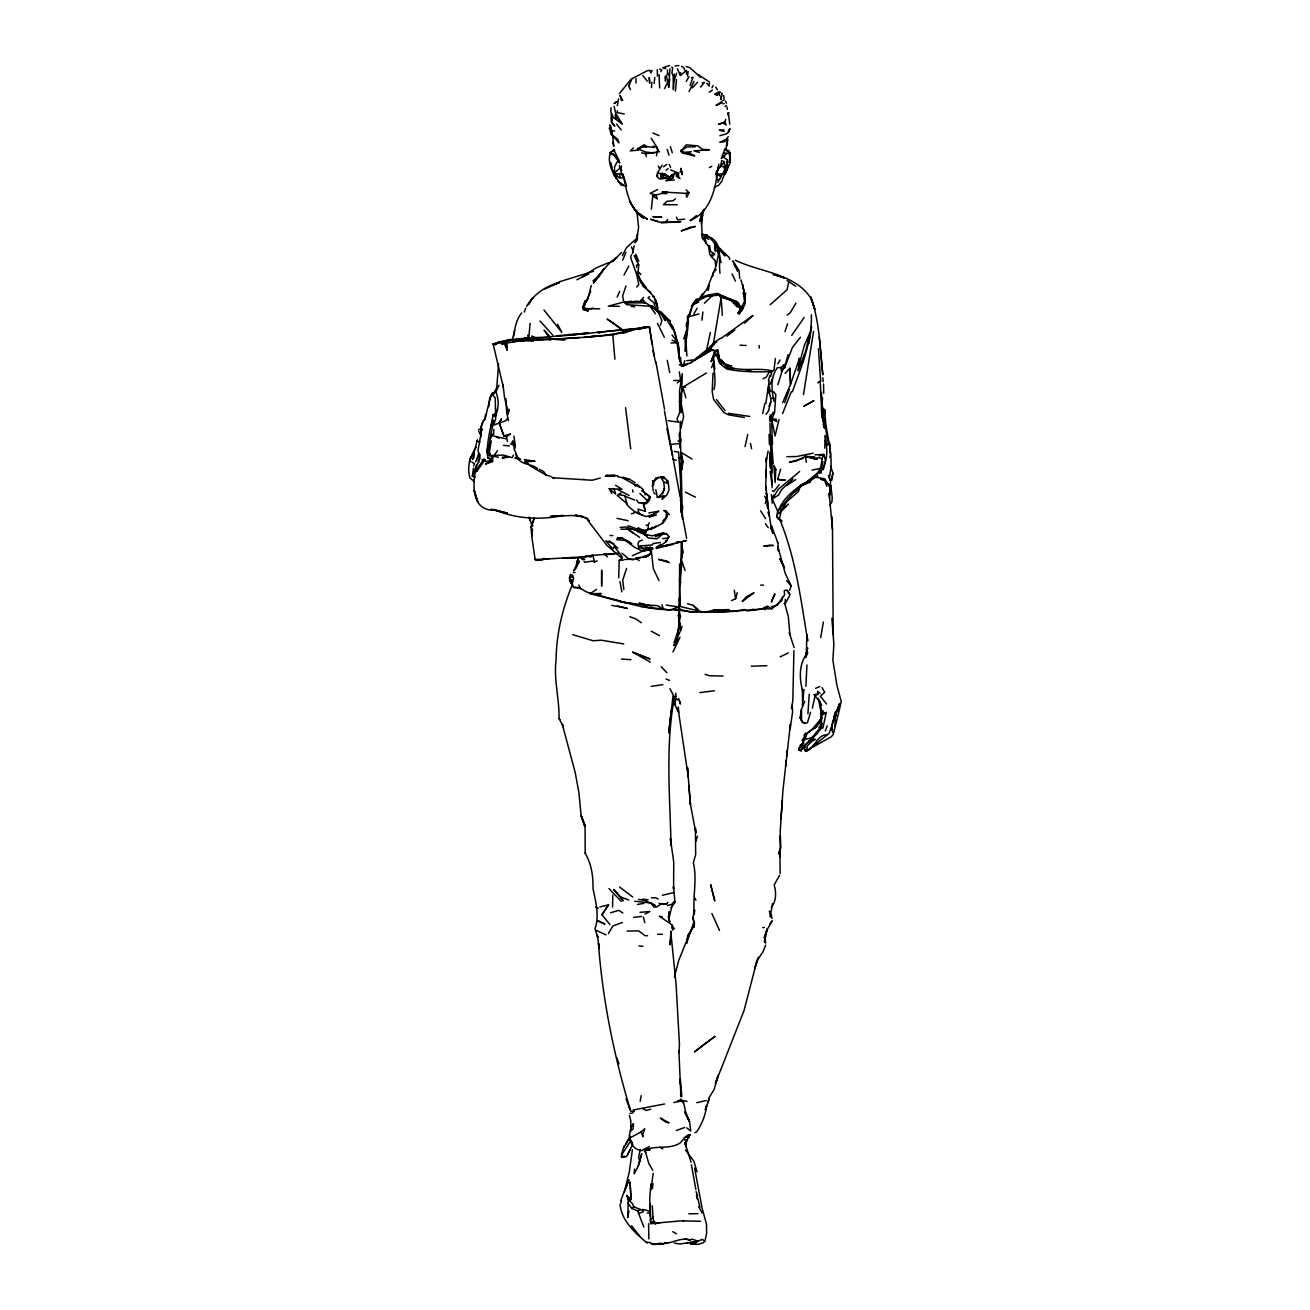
<?xml version="1.0" encoding="UTF-8"?>
<svg xmlns="http://www.w3.org/2000/svg" width="1310" height="1310" viewBox="0 0 1310 1310"><rect width="100%" height="100%" fill="white"/><g stroke="black" fill="none" stroke-linecap="round" stroke-linejoin="round"><path stroke-width="1.5" d="M829.558 497.98L829.148 493.133L832.489 529.502L833.209 634.433M642.146 1150.606C628.865 1149.492 626.589 1132.839 633.418 1123.571L633.205 1128.794L630.7 1131.251L630.831 1120.754L629.389 1115.547M771.885 472.583L771.917 461.398M668.984 911.891L668.968 918.375L671.965 905.947M502.942 384.288L504.514 397.389L508.067 411.831M498.422 457.223L489.269 455.552L490.431 454.439L487.664 453.506C486.681 440.078 491.119 427.682 493.084 414.779L495.426 413.485C499.601 406.984 498.504 398.797 495.95 391.936L498.946 385.189M713.885 389.725C717.553 376.56 710.659 363.541 714.933 350.818L717.945 349.655L719.436 359.972C733.191 375.446 755.1 366.063 772.703 371.041L773.997 369.944L775.405 358.498M765.679 490.055L766.432 457.763L766.055 461.955L768.118 451.066M780.154 873.377L779.908 849.601L778.959 852.581M640.099 502.86L643.963 503.531L646.976 501.877L649.154 497.653M811.349 314.744C812.265 341.582 801.13 366.915 792.403 391.772M650.874 1189.906L653.215 1173.236M669.001 919.669L669.082 912.038M740.608 306.638L740.445 309.488L738.12 313.172L739.184 313.827L742.082 308.57L737.072 301.546L723.267 296.224M773.964 401.253C771.737 389.905 769.887 377.902 777.321 367.75L781.071 367.52L784.248 364.377L777.829 384.78M528.798 337.816L530.124 323.308M620.4 494.279L620.907 493.035L618.091 494.64L624.854 495.655L627.31 505.283L635.154 512.177L638.691 512.554L638.019 509.115L645.355 511.309L643.456 502.532M801.212 709.709L800.148 718.06L802.539 721.99L804.848 723.169L807.418 722.792L810.546 712.329M480.835 437.147L480.983 427.862M572.617 577.464L569.719 576.171L570.292 577.923L569.277 578.136L571.225 581.918L571.258 580.15M657.571 175.589L657.62 172.822L661.992 165.306M682.477 519.35L680.283 431.858M611.279 113.741L611.328 121.994L614.783 126.218L611.639 122.043L612.196 116.557M631.011 1199.207L630.077 1182.226L631.011 1199.207L626.655 1195.473L628.243 1199.698L627.817 1217.596L628.849 1211.013M619.122 177.8L614.456 172.74L614.57 166.91L616.895 162.194L618.713 161.49M780.105 839.694L780.187 835.731L780.072 857.1L779.908 849.601M687.111 1137.358L689.06 1136.949L689.109 1134.673M784.051 603.452L785.165 603.697L785.279 599.243M679.546 581.886L679.628 578.84L680.66 582.688L679.775 579.167M719.37 95.515L719.468 92.273L720.566 92.289M834.994 726.231L835.305 711.903L839.317 710.151L841.216 701.423L836.943 685.425L832.865 660.256L833.88 644.242L831.883 618.287M495.95 391.936L491.725 393.622L495.295 398.191L495.606 419.282L492.625 425.455L487.664 453.506M618.697 577.808L619.204 560.402L622.561 557.978M667.363 69.872L667.674 73.425L666.397 75.931L668.657 87.262L669.95 68.742M692.008 459.04L681.577 452.638L682.887 462.07L681.953 469.782L681.429 463.281L680.627 482.506L680.791 512.341M685.114 336.621L685.441 351.195C687.062 333.706 685.294 313.467 696.773 299.057L692.22 306.589L689.387 316.643L699.016 313.925M585.21 826.25L581.116 815.491L578.889 792.566L575.286 772.966L562.268 724.201L563.398 726.903L559.01 718.42C559.485 698.967 553.622 679.726 556.062 660.125C556.373 633.893 562.514 608.102 572.634 583.982M680.987 477.511L681.429 463.281M680.823 563.971L682.756 552.525L681.478 542.34L680.823 563.971L681.937 561.45L685.081 570.521M770.657 376.494L771.901 371.696C757.262 372.007 741.378 372.155 726.706 368.994L719.763 363.541L714.933 350.818L711.199 350.294L693.76 360.577L710.233 348.722L717.814 351.719L719.321 358.4L725.134 364L731.717 366.145L725.036 365.064L721.908 360.414L719.436 359.972M648.581 1223.769L648.892 1238.949M681.937 561.45L679.759 588.01L680.267 604.958L679.235 606.252L704.583 612.359L733.829 611.361L744.473 609.477L747.044 610.902L763.386 608.872M659.077 74.605L659.618 87.966M641.098 282.878L637.315 271.645M632.714 1144.481L626.573 1156.583L622.823 1157.32L621.546 1156.927L621.677 1153.668L624.051 1146.365M824.743 448.217L825.284 435.444C827.216 447.578 828.575 461.218 820.731 471.649L818.111 471.796C822.811 466.868 820.322 459.81 823.908 454.472L814.918 454.799M739.184 313.827L742.377 309.668L742.508 306.54M679.939 447.873L680.463 421.296L680.643 427.044M686.325 326.714L686.505 323.046M713.017 373.203L712.182 391.461L713.573 399.386L723.939 412.601L728.622 414.861L744.326 417.481M770.558 468.243L770.591 451.623M790.339 724.545L782.872 791.011L780.203 831.67L780.842 847.816L778.582 854.022M649.76 1214.566L650.268 1203.906L650.481 1223.736L659.601 1222.836M790.339 724.217L790.077 729.605L792.599 711.952L792.255 706.205M480.18 454.717L479.001 461.644L476.758 464.853C472.599 481.818 469.635 511.342 495.426 510.261L491.004 509.361L507.461 513.176L493.772 509.508C515.829 518.891 540.129 520.348 563.349 515.452L550.38 516.435L572.011 515.485L582.983 516.566L575.385 515.092L587.895 518.416M785.05 373.383L789.914 368.29L790.519 384.469L782.643 402.661M805.912 686.342L806.944 664.94M685.441 351.195L685.785 344.235M805.159 750.826L806.96 749.697L807.157 745.996L814.018 738.938L808.745 741.247L804.029 746.569L805.159 750.826L806.78 751.285L810.677 747.813M493.903 429.336L493.624 434.232L490.972 434.511L491.758 435.559L505.644 438.735M590.728 291.279L582.77 308.652L588.305 311.06L583.916 309.782L584.211 304.362L587.6 299.924L591.268 285.547M669.918 688.667L674.47 697.133C665.234 745.783 670 796.136 671.031 845.425L670.392 838.384L673.733 862.078L673.602 888.95L673.455 886.755L675.01 902.344L671.113 907.666M621.349 165.944L620.989 171.905L623.085 177.751L620.138 178.16L619.663 174.23L616.699 173.542M651.496 87.721L651.823 82.35M771.312 529.207L771.508 525.916L777.911 542.913L778.435 550.871L777.845 546.696L785.23 573.354L791.224 585.963L789.635 590.204M706.336 373.039L682.805 387.22L681.265 393L681.02 412.535L682.297 373.628L679.53 390.822L679.661 412.765L676.942 419.118L678.613 422.18L668.166 420.723M673.111 75.014L674.388 74.13L673.373 89.604L673.111 75.014L671.915 73.294L672.701 67.596L671.621 67.121M657.653 172.855L661.124 173.706L660.813 177.849L662.811 176.67L662.27 173.084L660.977 175.425L662.811 176.67M765.728 477.2L766.219 469.782M678.94 1052.667L679.464 1044.676L676.075 984.203L670.704 931.099M771.328 529.24L766.252 492.887L767.316 496.441M830.229 494.82L830.556 480.917L829.148 476.906C835.485 454.701 824.268 432.595 825.12 410.226L822.876 408.065L822.041 413.059M769.085 381.161L765.826 403.496M785.984 760.963L785.607 766.219L786.197 760.324M809.236 694.185L807.91 713.77M491.725 393.622C488.908 401.826 487.173 410.488 485.191 418.938L482.719 421.885L480.819 427.633L481.933 430.253L481.9 428.73L478.052 450.182L479.689 458.598M686.522 74.146L686.456 70.363L680.43 75.456L680.627 72.705M644.274 531.909L645.028 535.217L646.976 535.544L636.84 531.254L642.981 532.204L646.6 530.501L645.028 535.217M780.875 818.963L782.381 800.525M798.74 749.877L800.606 749.713L801.524 751.023L798.74 749.877L800.557 744.62M680.692 570.243L681.053 566.018M650.939 1183.847L649.744 1198.355L650.415 1216.581M681.839 516.582L682.723 506.118M822.025 404.282L822.549 398.207M571.013 582.082L570.914 583.114L571.7 580.117L569.506 580.035L571.848 584.178M793.909 650.611L792.828 700.604L791.404 708.595M491.152 455.765L492.151 459.302L491.348 460.531L485.502 464.084L492.494 461.595L492.969 456.224M634.58 1169.077L634.138 1173.858L638.232 1166.113L641.687 1154.012L638.232 1166.113M675.42 91.012L676.5 79.599M729.752 124.139L728.589 114.51M670.671 935.062L670.065 944.87L671.309 931.819M786.59 756.394L787.163 750.499M609.428 129.133L609.543 127.938L611.541 131.164M652.462 1188.579L652.969 1183.552M798.199 370.615L799.428 358.383L800.23 360.266L798.199 370.615L805.732 351.064L809.957 332.576L804.422 345.316L800.23 360.266M549.316 558.6L537.198 560.483L535.151 559.616L531.762 536.363L532.515 528.945M617.37 110.842L617.19 112.595L624.28 113.97M719.714 179.044L716.881 180.322L716.079 172.118L720.582 166.321L721.663 160.606L724.446 161.703L724.381 170.578L717.831 182.352M678.056 708.366L688.307 777.174L687.488 767.545L690.468 804.569L695.79 832.685L695.463 828.247L695.659 854.529L693.35 862.799C697.428 879.534 692.45 896.957 694.284 914.183L694.611 910.024L692.875 917.557L694.464 924.156L692.875 917.557M829.476 476.791L829.688 474.809M686.211 340.191L687.226 332.887M678.171 615.307L679.743 623.183L677.696 634.597L679.481 619.614M612.769 895.139L612.589 907.142M802.309 705.32L803.98 689.535M651.348 209.207L652.773 195.927L661.697 193.438L666.839 193.667L662.287 191.98L667.036 191.735M476.3 447.218C470.028 456.224 466.737 467.064 469.946 477.97L474.007 481.474L474.007 479.624M671.26 710.249L668.739 732.945L673.012 695.954M470.126 460.923L470.519 457.485M477.413 439.865L473.401 454.832L473.958 457.468L472.55 459.45L474.4 453.276L470.847 457.092L469.373 462.037M679.382 600.635L679.628 563.939M778.238 517.597L781.955 521.314L776.928 517.139L777.6 511.113L772.31 498.979L773.702 495.065M676.73 73.196L673.848 81.842M701.423 224.19L702.504 215.004M621.546 1156.927L621.824 1154.519L629.913 1142.156M654.099 83.431L654.82 77.421M835.191 712.804L839.317 710.151L833.275 734.353L831.31 736.76L812.691 747.142M701.898 320.148L702.897 312.026M823.302 469.799L825.382 460.318L823.908 454.472L819.208 455.913M635.923 78.649L636.054 83.054M488.81 406.657L489.694 398.142L492.658 393.147M513.585 336.474C514.846 328.221 516.206 319.673 521.642 312.959M718.928 164.225L716.554 174.607L721.04 176.146L716.472 174.296L716.93 170.742M668.657 87.262L669.754 79.173M613.588 151.501L613.85 149.586L614.636 149.979M687.537 76.045L688.159 71.411M475.104 477.184L472.353 476.185L473.467 468.079M656.441 155.792L657.604 150.241L656.85 147.195L651.234 138.205M680.529 442.059L680.954 439.014M724.512 155.677L723.366 157.216L727.59 159.967L724.626 173.313L722.694 174.361L725.331 173.673L730.309 162.374L730.243 153.303L728.524 150.634L724.823 149.324L721.286 158.526L726.69 153.434L730.243 153.303L729.293 153.647L728.524 150.634M632.402 1149.672L629.242 1172.27L624.313 1191.936L628.931 1179.77L620.743 1200.599M632.419 253.632L634.171 245.887M485.519 414.402L484.847 419.036L482.719 421.885M710.38 332.412L706.696 349.688M487.729 446.039L486.829 451.704L488.09 458.091L492.151 459.302L492.494 461.595M813.559 331.446L803.456 394.687M830.507 465.836L832.914 473.139L831.735 480.459L830.032 480.213M702.209 236.34L701.472 220.768L702.406 215.069M808.892 343.548L811.627 326.616M829.738 505.136L831.899 501.992L832.227 497.8L830.851 485.813L829.77 491.987L830.851 485.813L827.331 483.144L824.465 478.69L816.228 477.364M675.665 699.753L674.863 704.616L678.662 712.575L678.318 707.056M781.071 367.52L781.382 371.238L784.625 367.701L788.047 354.633M572.568 582.573L573.551 578.349L572.748 575.401L570.439 574.32L570.472 575.745M685.687 1146.905L686.882 1139.864L684.606 1144.17M820.715 637.561L823.351 622.086M672.963 651.987L679.972 637.266L673.995 645.502L680.758 630.094L679.235 621.038L680.545 616.388L678.596 608.986L679.35 626.95L674.06 642.801M712.067 254.009L711.559 256.924L715.178 260.706L715.702 265.832M640.197 1101.284L641.196 1095.619M717.782 168.99C715.669 188.836 710.528 212.105 690.059 220.588L696.494 215.56M682.657 153.073L689.584 153.254L694.742 155.923L682.657 153.073L680.84 151.436L686.145 144.853L697.706 145.852L702.356 149.291L709.447 149.766L693.923 150.912L699.327 152.386M617.321 105.733L618.582 98.823M831.097 730.178L832.734 721.335L839.579 703.519L829.23 733.207L812.2 746.913M820.731 471.649L822.942 461.709M769.527 419.233L770.083 416.662L770.82 421.525L769.92 421.247L770.083 416.662L771.492 418.021L772.491 444.417M770.018 916.935L772.589 903.622M610.869 154.547L611.41 151.813L613.85 149.586L618.418 159.574L612.818 153.679L610.427 152.779C607.234 161.539 611.835 171.315 616.47 178.668L612.687 170.153L614.521 176.195M712.575 276.525L713.344 272.595L716.275 269.5M491.234 440.88L489.4 452.458L490.431 454.439M634.22 255.663L638.723 264.8L638.101 271.612L640.901 274.527M727.59 159.967L724.626 173.313M728.033 165.093L727.034 169.891L722.285 179.126M701.472 220.768L703.863 209.354M802.735 362.117L804.193 355.157M674.355 977.113L678.678 960.574L689.993 932.654L686.702 943.282L687.717 935.471L692.548 928.168L690.501 932.032L693.923 921.831M478.87 453.113L477.086 458.271M765.302 503.63L766.235 499.274L764.712 496.293M822.909 728.098L826.315 712.312L823.057 714.589L824.383 712.869M744.244 300.039L745.75 293.129M788.554 282.845L787.032 289.837L770.215 304.673M640.213 1149.918L638.609 1157.287L639.837 1161.708M688.487 320.835L687.521 331.25M745.046 446.677L747.732 434.38M812.364 708.202L815.131 695.561L816.015 694.022L818.259 694.3L817.473 691.32L820.109 693.268M505.955 398.764L506.593 411.946L507.887 414.091L508.951 409.26L506.593 411.946L508.411 420.707M708.12 290.558L709.299 285.252M762.682 413.403L764.86 403.48M687.095 323.193L688.749 315.808M779.073 513.651L786.639 501.812L798.445 491.43L800.033 486.649M683.132 1102.905L680.741 1098.992L681.265 1101.071L673.798 1102.545M805.437 657.44L807.631 647.926L806.338 653.608L806.878 634.597L807.713 640.737C800.868 599.505 795.612 557.487 779.417 518.596L781.218 511.473L786.049 506.511L780.662 510.212L788.571 504.039M701.407 297.485L702.209 294.128M661.272 478.265L663.744 481.982L667.691 483.374L668.149 481.441L663.744 476.987L660.518 477.167L664.203 478.74L663.744 476.987L655.655 478.019L652.396 485.846M686.882 355.927L685.801 338.177M829.836 457.386L830.589 454.21M611.033 107.698L610.886 111.661L613.227 117.36L622.053 123.861L615.749 113.364L614.079 106.405M770.591 402.399L768.593 410.734L766.023 414.369M779.057 419.527L775.045 435.984L771.492 418.021M822.172 723.349L820.993 728.18L822.287 710.642M743.278 294.013L744.08 290.771L740.952 279.865M831.342 479.329L832.914 473.139M657.62 172.822L656.736 176.277L659.569 179.028L667.33 178.144L669.868 179.241L672.865 178.029L674.683 172.773L676.828 172.953L677.401 175.917L676.058 175.982L679.956 178.668L678.482 176.866L678.629 173.035L670.654 169.891M661.894 523.443L666.135 518.039L666.512 512.014L665.218 510.36L669.197 514.683L666.512 512.014M631.387 254.811L630.667 257.661L636.775 274.707L638.74 284.45L636.693 287.07M571.225 581.918L571.7 580.117L569.703 580.772M813.608 735.434C812.462 740.068 800.803 737.743 803.128 742L803.914 740.92L802.342 740.412L804.7 736.04M620.776 1203.415L621.464 1200.73M512.587 338.619L514.666 330.726M497.702 408.851L495.655 416.629L493.084 414.779M498.57 363.852L496.768 387.842L493.346 393.933L494.525 393.197M781.546 600.651L782.479 597.245M776.928 517.139C778.861 501.959 791.764 491.512 803.554 483.505M825.12 410.226L823.384 416.203L828.346 443.026L826.79 445.4L825.071 440.438M702.831 210.779L699.671 221.619L702.504 211.942M660.42 325.339L661.861 320.41L658.406 312.648L654.345 308.685L649.989 306.245L626.671 304.657L623.789 302.037L622.61 295.962L625.967 285.973M769.183 386.401L770.198 391.199L773.735 391.854L775.798 394.474L774.636 412.273L772.065 418.922L776.109 419.216L776.715 421.574L770.116 418.103L770.886 415.483L769.969 414.975M768.462 380.539L769.985 375.364M777.616 479.476L785.099 480.066L777.616 479.476L780.678 469.127M490.824 426.307L492.691 420.101L494.541 421.231M537.378 468.505C531.975 463.871 523.623 465.197 518.596 459.499L514.355 449.51L515.338 446.219L513.962 436.148M473.745 466.049L474.433 463.773L471.698 461.988M472.353 476.185L476.758 464.853M663.744 481.982L664.416 488.188L663.237 491.97L659.11 496.621M507.887 414.091L509.099 410.21M662.598 493.903L664.416 488.188M784.985 331.627L787.506 323.832M657.292 69.627L657.423 76.127M626.557 568.507L622.741 580.084L623.838 589.549M642.358 540.097L639.051 541.374L637.97 543.83L638.691 547.94L652.904 548.169L649.744 547.007M683.738 338.831L686.342 331.021M684.066 362.657L684.77 360.577M694.054 81.351L689.044 91.667M534.185 518.318L531.025 527.39L531.762 536.363M799.428 358.383L790.519 384.469L789.914 368.29M695.561 841.642L697.46 836.255M833.553 717.454L834.65 714.359M690.059 85.527L692.957 77.388L691.451 77.83M574.861 569.588L576.678 566.379L573.518 570.669L574.861 569.588L578.529 557.487L577.251 562.858L577.235 560.467M714.933 350.818L711.035 361.642L713.246 356.975L716.472 354.928M784.69 402.661L789.422 389.496M534.185 518.072L531.025 527.39L532.892 525.228L531.647 524.999L529.289 517.335M682.133 626.327L680.758 630.094L679.743 623.183M825.316 730.914L827.183 725.855M804.7 739.986L807.255 733.109L816.408 726.755L821.828 717.618L817.391 724.79M582.491 307.604L585.144 300.498M657.604 547.334L665.775 542.078L669.033 536.642L666.446 533.596L663.155 533.678L656.818 538.803L648.008 537.902L642.981 532.204L643.668 530.337L648.319 529.78L648.09 525.163L649.318 522.805M823.433 711.002L822.32 713.901L819.569 701.489L813.968 694.496M680.791 428.337L683.624 416.613L681.478 405.019M673.995 645.502L675.665 641.196M711.559 367.619L713.213 363.378M782.561 413.616L791.273 391.87M515.436 457.337L514.994 458.451L518.449 457.96L520.659 459.253M480.819 427.633L482.702 422.884M805.683 657.636L807.746 652.495C798.936 663.04 799.149 677.647 802.441 690.239M765.646 945.099L762.764 952.206L756.885 960.787L758.555 957.381L754.609 968.63L756.918 960.918L744.014 1010.616L715.391 1083.37L718.191 1075.363L714.163 1089.347L708.841 1098.026M664.907 173.362L662.811 178.504L667.412 176.49L663.712 173.722L661.124 173.706L666.151 174.836L669.852 177.456L669.868 179.241L665.889 180.665L674.322 179.961M524.213 312.058L525.752 308.292M724.741 121.895L726.215 125.007L722.792 122.96L718.502 124.401L724.741 121.895L725.756 119.423M707.629 1102.807L709.316 1098.713L705.304 1109.832L706.614 1105.607C705.648 1114.695 702.193 1123.472 697.149 1131.103M804.733 701.423L801.507 709.234L801.622 720.385M652.069 70.298L650.939 73L649.891 70.331L646.943 70.871L631.142 79.173L619.368 93.649M769.822 384.845L772.442 378.639M622.659 260.15L625.934 252.404M513.454 454.996L512.292 457.714L503.548 455.094L489.269 455.552M727.623 143.036L726.411 145.868L727.721 139.417L726.051 148.996L724.43 149.618M687.586 603.681L692.941 605.302L698.754 611.262L690.648 612.13L680.48 609.477L678.727 608.249L679.35 597.966M789.471 595.935L785.165 603.697M708.71 84.937L709.496 83.103M688.421 316.742L689.044 315.317M773.26 412.224L770.116 418.103M630.454 89.686L628.734 86.149L629.57 84.233M628.734 86.149L631.698 79.353M617.174 297.043L619.614 291.491M784.625 367.701L792.403 347.543L800.443 337.21M779.63 875.293L774.177 884.872C776.306 892.306 776.437 900.985 771.393 907.306M716.996 95.204L718.486 91.913L714.589 94.156L716.996 95.204L719.468 92.273M616.666 539.605L625.247 540.506L635.186 547.645L642.702 551.15L652.789 549.267M664.563 88.572L668.87 79.861M742.377 309.668L745.226 303.445L743.376 292.556M768.954 406.296L771.066 401.842L770.608 398.256L773.997 398.551M490.317 438.588L491.758 435.559M712.001 87.803L713.164 85.412M686.129 189.835L688.978 192.668L686.718 197.27L685.998 193.389L662.287 191.98M741.722 306.949L745.226 299.875L742.737 284.728L743.065 288.642M626.065 1143.597L628.227 1139.274M731.504 600.553L735.614 598.719L737.219 592.677M636.578 557.798L645.928 556.914L648.597 555.522L650.693 552.82L649.285 547.629M622.43 255.548L626.36 247.819L634.924 239.959M738.66 303.314L720.32 296.568L730.374 299.875L717.503 293.325C707.727 295.176 696.019 296.519 691.402 306.524M577.579 564.61L579.38 561.089L575.123 568.54L576.678 566.379M771.197 609.281L781.579 600.717M623.986 275.084L628.767 266.159M573.452 585.865L572.928 586.814L574.009 587.24L579.921 587.781C591.432 596.885 607.938 596.558 621.579 601.552M801.278 745.439L803.243 741.869M627.556 1154.503L630.241 1149.672M740.756 308.456L738.12 313.172L741.345 309.93M475.432 462.004L478.428 456.715M600.897 273.856L603.763 268.828L593.676 282.944M637.692 238.223L635.055 242.825L637.626 234.408L636.332 241.335L638.609 227.432L636.742 210.32M693.825 313.974L697.133 308.194M684.753 1144.023L690.223 1134.525M726.002 139.515L724.692 141.775L719.747 142.282L726.002 139.515L728.278 136.698M599.849 906.962L608.511 904.883L601.961 914.789L609.969 924.565M795.89 303.183L790.29 312.681L787.245 315.153M608.429 933.539L612.916 925.941L622.43 922.453M686.243 81.351L688.995 76.75M645.928 556.914L648.597 555.522M509.213 341.844L510.884 339.061M614.603 545.926L612.736 548.956L605.744 540.801L613.899 543.814M777.747 363.82L780.105 360.021M776.994 605.22L784.51 595.084L784.33 590.45L787.245 590.319L789.865 594.609L787.245 590.319M585.095 304.46L582.77 308.652L599.702 308.832M623.838 1147.282L630.323 1137.244M660.862 71.657L661.877 70.118L659.7 68.955M818.717 728.098L821.452 723.922M598.834 945.951L597.409 935.274L597.769 937.371L594.969 928.839C599.636 915.788 595.641 901.657 593.021 888.688C593.201 876.013 591.563 864.223 585.177 853.252L585.586 852.63M601.961 914.789L608.511 904.883M507.167 350.048L506.495 343.318L505.136 342.516L501.648 344.153L506.495 343.318L506.479 342.057L507.167 350.048L504.334 343.695M803.996 735.434L805.617 732.994M663.712 173.722L669.852 177.456L672.39 174.263M671.85 926.088L674.093 928.446L672.57 930.215L672.505 925.138L659.323 916.181L662.451 917.049M493.87 415.761L495.426 413.485M791.715 335.442L804.111 317.56M659.012 903.327L666.577 904.129L667.822 902.344M728.065 132.523L730.079 128.642L728.589 130.312M769.805 924.107L772.179 920.815L766.989 929.985L764.254 937.829L767.283 928.774L764.45 942.037L765.138 937.534L765.564 943.2M526.538 306.409C533.629 294.39 546.008 285.711 559.468 282.551L544.452 289.15M494.64 454.619L497.538 450.787M722.416 180.371L718.813 185.168L714.228 187.215M801.098 484.749L795.121 491.839M644.062 551.412L645.584 549.414M643.963 503.531L646.239 503.548L650.431 497.374L641.638 490.529M679.268 401.597L681.004 399.37L680.349 399.894M810.546 740.756L820.731 728.229M700.621 87.131L704.42 82.366L702.062 83.087M562.858 338.733L536.723 339.929M660.977 175.425L662.369 173.706M779.27 484.7L773.686 491.594L772.392 490.644M664.383 496.212L658.553 496.801L664.383 496.212L661.943 499.192L666.79 495.147L669.066 489.94L668.149 481.441M805.192 750.564C813.641 751.367 816.425 734.599 826.741 734.812M800.426 747.093L803.914 742.885L801.9 744.129M717.667 167.811L720.582 166.321L724.446 161.703M593.348 282.862L599.931 275.542M704.747 353.667L713.459 342.958L720.697 338.177M650.284 1220.314L652.986 1217.072L652.282 1205.757M653.166 481.883L658.717 477.217M814.673 728.36L821.206 721.155M814.836 734.009L818.537 729.768M706.385 243.513L703.077 238.895L703.781 238.093L705.124 238.535L706.385 243.513L708.317 245.723L709.971 254.631L711.559 256.924L714.72 254.124L710.446 251.176L709.676 245.838L708.317 245.723M666.217 221.259L667.707 219.589M777.6 511.113L792.403 493.821L817.096 473.303L821.485 472.894M645.028 494.951L646.239 493.592L650.431 497.374L649.76 497.865M644.536 144.64L637.479 148.8L637.724 150.175L630.307 150.896L633.418 147.948M809.154 482.047L815.262 476.611L817.636 476.152L817.096 473.303M507.527 418.479L505.333 420.936L492.625 425.455M643.521 297.452L639.575 301.857L636.807 301.103L625.787 303.003L645.404 302.757L660.273 311.813L665.611 318.002L670.294 321.31L670.458 323.39C679.612 336.015 675.633 352.996 682.363 366.325L690.697 362.739L711.199 350.294M710.233 348.722L714.638 343.826M477.921 461.005L478.952 459.875M735.221 303.183L738.463 305.983L737.432 307.113L730.145 299.499M692.351 87.885L697.526 82.252M817.129 732.896L822.271 727.394M664.563 1104.003L633.27 1109.963L634.073 1111.322L632.386 1113.123L629.881 1113.418M649.793 499.831L646.239 503.548L639.591 502.729M622.823 1157.32L624.068 1156.042L625.296 1156.55M799.608 471.502L778.517 489.105L772.31 498.979L778.566 495.065L781.742 489.432L793.041 478.936M689.944 313.827L687.341 316.463L687.603 321.376M725.15 106.618L726.346 105.422M669.033 536.642L667.609 538.05L662.86 538.639M678.023 441.306L679.792 439.554L679.137 433.856M704.452 303.216L712.394 295.503L710.904 295.405M621.529 252.584L612.785 261.083L616.797 257.546C606.677 263.375 601.83 273.97 592.955 280.848M767.709 607.021L764.942 609.723L763.976 607.66L767.627 606.072L771.508 608.675M669.852 177.456L671.735 175.671L672.865 178.029M762.633 608.921L763.976 607.66M744.653 323.226L752.955 315.448L721.466 338.078M643.668 530.337L639.083 528.536L634.793 530.042L626.442 526.947L620.187 527.39M703.699 294.062L700.31 297.19L706.761 289.526L716.013 266.077L718.453 254.402L716.128 244.479L707.285 235.309L701.882 234.064M808.745 741.247L817.702 733.174M674.306 1243.174L680.136 1243.96L697.821 1241.258M729.474 131.18L726.559 133.784L719.894 135.7M568.294 335.131C557.372 334.672 546.859 338.569 536.003 338.013L533.35 339.536L525.539 339.454L529.207 337.8L525.539 339.454L515.026 339.192L499.372 341.73L493.133 344.006L503.384 387.449M803.096 458.369L789.471 462.233L796.382 461.038L805.372 456.388L814.64 456.863M690.697 362.739L712.05 345.529M800.115 750.581L805.65 747.011M640.967 1131.906L644.749 1128.729L642.637 1134.804L643.112 1136.753L640.967 1131.906L629.406 1138.292L631.829 1142.32M614.456 172.74L619.81 168.253L619.384 165.568M663.073 520.578L666.135 518.039M614.947 103.064L616.601 101.721L613.948 103.588M805.486 734.582L812.527 728.917L820.961 718.879L820.731 710.609L818.324 698.214M726.919 336.212L734.828 329.923M798.887 748.108L801.802 747.306L812.2 739.511M820.633 380.981L818.16 382.716L820.633 380.981L818.423 348.738M675.862 696.314L672.996 700.293L675.862 696.314L675.747 693.252M709.267 92.355L712.378 89.997M649.662 296.568L648.024 297.812L654.083 302.921L655.442 308.014M677.237 382.929L680.643 380.358L679.333 371.876M675.485 198.825L672.931 200.741L667.019 201.298L663.466 204.655L677.303 204.753M644.127 328.253L644.962 327.631L643.112 327.254L638.199 329.301M655.983 547.776L660.682 544.338M684.033 1137.915L688.536 1134.64M650.808 529.748L656.245 525.916M722.547 100.805L724.102 99.724L723.677 95.466M628.096 1203.137L631.666 1208.36L633.794 1206.854L643.374 1210.571L642.866 1209.408L649.907 1211.226M663.45 166.763L666.79 164.421M708.89 295.225L697.673 300.973L693.252 304.608L698.688 302.102M705.124 238.535L704.96 236.913L707.285 235.309L701.816 235.473M665.971 170.185L668.231 168.679M802.097 484.766L815.262 476.611M721.515 101.787L715.981 105.471L722.252 102.737M623.216 333.28L634.81 329.35L649.4 326.894L654.116 354.928M478.494 429.86L479.64 429.107M649.465 529.224L652.576 527.209M786.54 485.568L795.743 479.607M581.787 277.13L595.935 268.01L609.101 262.426M686.309 1137.326L690.206 1134.82M609.936 152.746L611.41 151.813M652.773 1170.321L648.728 1163.264L645.502 1151.965M658.586 511.244L649.351 517.057L658.586 511.244L648.843 512.963M788.407 652.937L780.203 656.818M506.479 436.443L510.622 433.938L503.892 435.968L499.175 422.835L501.386 419.118L499.175 422.835L503.892 435.968L506.479 436.443L507.428 441.454M632.288 555.669L642.702 551.15M508.149 342.827L522.035 340.42L534.775 340.076M709.447 167.582L711.821 166.239M541.587 559.845L544.158 558.404M654.312 527.815L663.057 522.985L667.347 516.582L667.068 512.783L665.513 511.899M663.155 533.678L655.278 536.592M808.516 481.147L817.636 476.152M645.109 914.069L649.842 911.498L640.05 912.349M671.277 175.344L676.828 172.953M716.685 342.025L713.377 343.793L721.253 296.862L725.085 298.418M763.042 378.819L766.366 377.034L768.806 372.76L772.703 371.041M610.869 262.147L613.866 260.575M554.769 284.303L559.91 281.617L593.479 271.285M657.636 189.524L650.137 193.356L655.917 195.19L657.391 198.891L652.773 195.927M810.595 741.788L815.459 739.315M596.574 589.353L590.155 593.741L601.257 593.545L596.41 593.79C615.667 602.404 636.791 604.876 657.407 605.613L663.286 609.035L669.656 610.051L678.645 606.939L680.267 604.958L679.825 598.015M576.858 279.783L588.665 273.986M640.181 546.417L644.487 550.495L650.12 549.037L647.566 547.138M680.84 151.436L686.669 146.9L695.07 146.867M634.073 1111.322L630.716 1111.191C614.21 1056.695 602.551 1000.185 598.424 943.216L599.423 948.62M642.964 1149.623L649.433 1146.676M556.734 336.441L644.962 327.631M637.724 150.175L641.409 147.359L646.927 146.736L643.407 145.918L653.985 147.604M815.524 688.34L819.765 686.538M631.666 1208.36L637.659 1210.882L640.361 1209.719M803.439 484.978L810.53 481.982M659.143 1243.174C669.934 1245.548 679.546 1236.476 689.911 1240.03L692.073 1239.129L697.673 1241.11L702.569 1239.407L704.764 1241.716L706.647 1233.201L706.483 1223.998L702.176 1208.524L694.595 1168.029M584.063 561.417L584.8 562.301L592.3 561.106L594.56 561.974L597.163 560.893M816.474 695.037L818.259 694.3M634.171 512.587L635.154 512.177M573.813 334.869L587.06 332.756L588.894 333.641M684.541 1140.29L685.294 1139.176L683.411 1139.16L680.447 1142.746C669.508 1150.213 655.933 1144.58 644.422 1150.442L650.104 1149.787L644.307 1150.819L645.748 1152.62M514.355 449.51L514.224 446.661L515.338 446.219L512.734 440.7M512.718 339.961L529.207 337.8L519.677 339.912L533.35 339.536M639.28 1213.256L643.292 1211.734M614.767 475.072L605.269 476.283L607.021 475.121L617.812 475.825M676.32 1130.546L684.639 1127.468M661.452 546.483L686.473 540.506L683.574 540.948M583.916 309.782L593.528 308.145M703.667 1242.535L698.967 1244.205L690.616 1244.271M639.509 529.846L639.083 528.536L634.793 530.042L639.509 529.846L642.981 532.204M662.713 67.809L669.508 65.549M694.84 1132.626L696.56 1132.037M504.792 341.337L511.195 340.043M630.732 329.301L643.619 328.057M638.134 329.465L641.261 328.384M600.34 478.052L592.153 480.246L552.722 477.741L554.13 478.297L551.428 476.938M641.638 152.844L645.453 153.565L656.949 152.091M643.472 556.537L649.907 554.376M583.72 337.505L612.802 334.852L628.718 331.004C592.185 339.257 553.704 338.144 516.484 341.353M723.218 103.85L724.184 103.539M667.461 905.603L672.128 904.129L673.897 901.771L675.01 902.344M501.861 342.09L508.165 340.191L503.76 340.944M659.421 534.333L655.311 535.593L662.713 534.234M676.926 543.028L679.972 542.078M828.346 443.026L829.476 442.682L830.409 453.375L829.377 442.993M610.493 912.792L618.86 910.352L622.84 912.988M653.543 514.437L646.059 516.599L636.644 512.947L638.691 512.554M656.375 548.53L669.852 544.845L663.581 546.417M682.035 364.704L684.426 364.016M641.065 557.487L632.779 559.812L628.44 558.715L621.939 553.18M651.135 516.549L656.49 515.076M625.787 303.003L631.797 301.349L623.789 302.037L608.298 306.147L619.499 306.344M481.851 459.859L483.963 459.286L485.732 461.529L491.348 460.531L490.186 459.744L492.151 459.302L488.09 458.091M650.661 1109.242L646.239 1110.454L642.833 1108.768M502.352 458.451L508.558 456.797L502.352 457.157M657.211 497.079L660.387 496.228M771.524 606.71L777.616 605.122M590.024 555.866L593.07 555.063M811.971 470.061L821.73 468.194M619.384 333.018L625.754 331.627M663.138 546.041L673.717 544.305M704.583 612.359L713.852 610.1L729.162 609.576M662.401 895.303L673.684 892.552M630.454 330.595L633.909 329.76M706.254 1100.515L696.805 1102.692M685.998 193.389L688.978 192.668M651.25 686.342L662.811 684.655M677.663 1100.646L679.612 1100.204M619.008 330.48L639.002 328.564M647.386 529.256L650.12 528.65M729.179 112.693L727.574 113.037L728.442 115.837M603.37 554.245L606.252 553.622M631.355 513.766L633.925 513.225M667.068 512.783L663.646 510.507M580.15 334.083L587.977 333.395M585.275 337.276L596.951 335.688M656.834 547.367L659.913 546.778M587.109 556.684L535.151 559.616L541.439 559.796M678.138 542.012L679.644 541.734M652.003 344.17L649.4 326.894L635.645 329.334L642.424 328.466M637.43 904.457L643.881 903.343M523.738 338.75L529.207 337.8L521.331 338.668M572.224 334.656L585.324 333.46M649.498 327.533L643.112 327.254L649.4 326.894M824.465 478.69L820.633 479.345L825.627 480.115L822.909 480.475M666.446 533.596L664.563 533.907L663.826 532.63L652.38 535.806L645.977 534.66M499.356 342.892L493.133 344.006L495.426 344.595L493.133 344.006L496.097 344.399L498.995 342.385L502.172 343.367M652.822 543.617L660.371 542.438M638.723 264.8L636.447 265.144L636.644 267.289M813.15 453.194L796.529 456.551L786.884 456.715M675.174 65.991L678.842 65.5M686.8 360.741L692.532 359.972M699.802 692.613L714.392 690.747M605.056 554.834L618.304 553.197M655.098 152.713L645.453 153.565L646.37 156.627M716.472 174.296L722.465 173.755M806.37 462.233L805.372 456.388L813.477 458.402L819.487 457.698L821.861 458.811M633.614 917.393L641.687 916.427M694.955 301.284L697.673 300.973M684.688 219.147L677.679 219.9L676.418 217.182M563.431 338.684L579.822 337.472M622.217 537.673L617.01 538.23L622.971 538.41L631.731 543.83L626.933 540.342M622.61 329.678L597.393 332.38L599.865 333.215M652.642 544.862L639.198 546.106M706.86 296.371L716.93 295.356L716.357 294.21L720.484 295.683M646.092 525.359L648.09 525.163M675.305 609.69L680.48 609.477C661.288 610.918 641.966 607.283 623.527 602.158M619.204 560.402L623.593 559.992M669.803 444.45L678.58 443.648M614.947 553.622L591.842 555.456L577.956 557.88L566.149 557.896M620.875 529.142L632.681 529.322M647.124 1213.027L650.464 1212.733M681.004 1220.854L656.408 1223.098L651.201 1221.706L655.573 1224.048M665.382 540.915L666.774 540.801M689.273 1136.883L688.143 1136.965L689.06 1136.949M691.402 151.747L683.722 152.353L681.135 149.782M686.751 1242.895L696.871 1242.126M674.093 928.446L671.768 927.889M527.291 337.915L548.006 337.063M723.971 129.919L719.272 130.198L724.184 131.328M568.262 334.574L574.631 334.181M512.505 341.681L525.703 340.354L533.301 341.255M701.832 234.375L704.616 235.194L704.96 236.913L709.119 236.717C723.988 243.496 718.076 260.755 720.009 273.25M683.918 1220.724L682.133 1220.805L700.572 1221.313M619.663 174.23L622.627 174.099M761.323 609.117C732.601 611.033 703.404 614.685 674.781 609.576M654.165 1244.254L663.679 1243.878L651.005 1243.681M751.285 666.217L766.907 665.693M624.69 559.485L633.385 559.206M640.77 606.563L645.65 606.399M670.917 342.974L677.892 342.778L672.063 335.016M673.766 380.555L680.643 380.358M762.682 927.578L764.418 927.529M611.704 493.444L609.232 488.728L621.972 489.203L615.536 485.306M646.239 493.592L645.044 493.624L642.997 490.366M666.168 605.073L678.645 606.939L678.727 608.249M734.124 368.634L729.474 368.716L725.396 366.833M685.572 387.171L682.805 387.22L685.867 397.781M627.081 931.066L638.658 930.902L645.109 935.667L647.566 935.749M688.847 1213.797L698.033 1213.666M610.853 475.972L614.75 475.923L606.792 475.694M676.451 542.078L681.298 542.029M760.684 585.144L763.484 585.128M651.414 897.792L655.77 897.776L658.16 899.102M573.158 572.454L575.024 572.454M653.182 306.262L649.989 306.245L655.442 313.712M664.547 1242.699L667.871 1242.699M574.091 587.633L579.839 587.748M657.604 934.243L662.418 934.325M723.071 676.058L709.791 675.764L705.091 674.339M806.96 749.697L808.958 749.746M646.976 501.877L647.893 501.894M644.716 607.054L663.286 609.035L662.008 604.811M555.194 339.454L564.856 339.765L556.406 339.175M661.37 222.061L680.758 221.718L661.681 222.864L650.513 219.212L658.177 221.57M740.084 345.218L746.111 345.463M652.298 1244.369L655.59 1244.5M716.635 250.799L718.044 250.849L721.057 262.573M503.106 341.91L499.372 341.73L501.321 342.581M713.852 610.1L729.752 610.886M666.577 904.129L661.353 903.835L656.588 907.028L654.034 907.126L651.185 902.999L634.793 901.231M610.018 535.462L612.851 535.626M562.989 557.995L565.183 558.125M533.268 337.865L536.003 338.013M639.346 213.874L643.521 218.18C628.374 208.601 626.737 189.868 622.889 174.083L626.655 186.233L621.005 185.021L615.307 176.146M621.464 659.061L630.847 659.667M752.12 609.363L753.561 609.461M663.81 68.366L665.66 68.513M617.665 476.676L629.586 479.362L635.17 482.669M596.017 930.264L605.941 934.832M639.002 945.951L642.932 946.328M614.603 131.066L611.181 130.722L609.69 124.859M727.689 162.112L730.309 162.374L729.506 152.811L724.823 149.324M503.466 445.351L509.361 445.924M648.106 899.79L642.49 899.184L655.59 905.75L651.185 902.999M646.665 1242.207L650.906 1242.666M651.938 152.746L645.797 152.058L637.479 148.8M691.516 1243.861L696.511 1244.435M571.438 557.438L574.762 557.847M652.658 296.781L653.968 296.961L656.228 301.316L657.358 308.898M720.582 166.321L724.758 166.878M631.142 306.344L634.679 306.818M635.89 604.074L620.269 601.929L619.433 600.864M674.306 451.426L678.613 452.016L680.627 482.506M679.956 171.888L681.708 172.15L682.183 174.754L680.856 168.302L681.708 172.15M638.527 899.38L645.732 900.478M723.48 152.926L726.69 153.434M728.557 413.305L749.779 416.449M765.81 608.397L769.412 608.97M585.439 556.046L591.105 557.045M510.376 443.992L512.865 444.467L514.224 446.661M611.737 605.384L627.277 608.315L617.272 605.908M679.022 457.96L680.332 458.222M681.446 1100.269L687.046 1101.399M617.075 518.367L628.145 520.709M583.408 479.247L584.276 479.444M651.741 606.039L639.1 603.189L643.619 604.057L647.844 607.152M684.655 1238.785L689.911 1240.03M652.855 146.196L656.85 147.195L659.11 152.075L657.604 150.241M529.764 465.607L546.09 475.137L550.347 476.218M805.372 456.388L817.178 459.417L813.477 458.402M589.582 593.135L593.512 594.134M623.756 643.931L601.028 640.164L593.315 640.803L572.781 634.679M548.235 339.437L550.577 340.092M745.881 369.682L751.858 371.418M629.586 479.362L623.02 477.135M672.538 459.139L676.255 460.285M686.129 66.515L689.764 67.645L700.424 77.126L698.246 74.637L709.512 82.055M804.848 723.169L802.228 722.35L800.148 717.602M583.31 307.293L585.111 307.915M735.368 260.281C760.455 272.398 796.218 273.43 811.627 299.515C819.765 323.685 820.158 349.623 822.811 374.807L819.258 337.014M632.697 652.151L649.744 658.897L632.697 652.151L650.284 662.139M629.799 616.699L635.874 618.909L641.327 622.725M628.145 525.719L636.234 528.7M476.545 440.799L479.918 442.043M620.776 897.022L623.183 900.903L613.768 889.572L620.776 897.022L628.784 900.019M634.777 500.109L625.001 496.212M524.458 461.922L528.552 463.838M622.365 477.773L639.231 487.091M666.004 678.973L669.459 680.414M652.904 132.998L658.946 135.585M672.096 340.158L677.892 342.778M595.624 907.028L598.228 908.207M536.707 338.291L531.696 335.999L532.761 339.159M580.887 557.536L584.768 559.419L582.557 559.665L580.919 557.978M777.894 518.825L779.941 519.824M637.855 512.881L643.095 515.501M685.441 492.118L695.479 497.194M618.287 489.907L629.127 495.442M496.031 436.754L499.012 438.326M651.234 631.174L659.47 635.628M539.36 469.242L543.732 471.666L546.09 475.137M679.3 364.622L682.363 366.325L687.373 364.115L681.413 364.933L679.513 359.497L678.613 347.952M659.88 1147.233L662.794 1148.87M672.75 1231.678L676.468 1233.807M660.846 311.813L670.294 321.31M617.223 495.475L627.326 503.941M632.746 897.039L619.581 887.001M708.825 239.419L704.96 236.913M632.877 532.941L627.015 528.601L639.673 537.411M647.991 290.525L654.132 296.748M787.032 280.389L795.743 286.268M681.527 66.253L684.017 67.956L684.59 70.085M647.189 1243.141C635.154 1232.841 621.677 1221.198 619.99 1204.316M518.596 459.499L517.155 458.516L515.927 454.275M584.538 517.401L589.418 520.774M609.265 540.866L617.96 548.219M618.025 181.255L623.265 184.906M706.761 83.283L709.349 86.214M610.427 152.779L615.602 156.512M636.987 484.192L643.161 489.531M484.962 460.039L483.963 459.286L477.986 467.342L476.431 471.731L484.946 460.007L485.732 461.529M686.702 1127.877L690.779 1131.054L689.568 1121.819L685.654 1111.912L683.394 1101.792M650.808 292.408L643.194 286.415L638.068 275.87M657.44 310.142L659.372 311.649M635.645 557.864L639.198 560.713M651.905 306.278L656.916 310.306M651.741 306.196L661.01 313.729L665.234 320.688L664.203 318.215M732.093 301.267L740.592 308.243L736.318 302.626M609.232 488.728L615.667 494.067L614.03 488.614M692.941 605.302L698.41 609.985M822.303 410.161L824.547 412.126M716.341 244.986L729.457 257.792L729.588 259.364M639.87 493.493L646.993 500.24M615.733 156.463L612.818 153.679L619.745 163.013L618.631 159.23M675.6 697.902L677.778 699.999M738.463 305.983L741.018 308.472M621.448 557.88L606.907 545.386L587.993 520.594M702.52 236.799L703.781 238.093M701.98 237.781L703.077 238.895M640.819 282.321L639.886 279.259L646.158 287.676M721.843 363.705L719.272 361.052L717.814 351.719M608.953 888.589L621.218 901.362M661.206 666.774L666.888 672.75M685.49 1150.098L693.825 1161.086L697.084 1171.91M550.38 337.014L544.125 330.185L549.43 338.013M539.982 320.95L552.705 335.098M786.59 580.69L791.224 585.963M716.472 399.566L725.003 410.57M667.674 73.425L669.557 75.62M619.81 168.253L621.742 170.496M559.01 718.42L559.894 719.452M638.298 527.619L639.083 528.536M604.942 553.983L607.283 556.848M719.125 248.654L724.987 255.925L720.631 250.357M543.945 309.995L561.826 332.38L557.536 324.192M631.502 1225.751L639.722 1236.051M642.817 75.571L647.32 81.22M826.495 704.01L820.404 696.281L824.71 692.188L821.943 687.635M616.633 124.139L621.202 129.952M622.053 123.861L615.143 115.002L615.896 118.522M653.772 492.544L655 494.132M615.111 547.596L622.135 556.684M655.983 1223.655L653.526 1220.462L652.986 1217.072M644.111 285.596L647.206 289.641M492.691 420.101L494.721 422.802M765.351 523.754L768.266 527.717M626.655 1195.473L630.585 1200.779L628.243 1199.698L632.468 1203.677L633.794 1206.854M634.269 484.471L635.497 486.157M636.611 500.076L638.658 502.925M777.272 542.012L777.911 542.913M672.783 329.465L665.611 318.002M769.985 913.397L772.13 918.49M629.291 1138.423L632.583 1143.319M817.948 699.032L820.387 702.717L819.569 701.489M760.651 510.9L765.63 518.662M657.456 323.357L664.317 337.21M677.385 68.775L680.43 75.456M715.735 87.115L717.323 89.833M827.331 483.144L830.343 488.466M675.731 172.936L677.401 175.917M578.807 585.079L581.116 589.222M711.903 913.512L719.485 930.46M622.692 100.362L620.039 95.466L621.464 100.575M719.452 295.077L721.188 298.287L722.318 315.317M673.34 701.783L674.863 704.616L673.111 698.901M779.777 558.83L784.477 567.59L780.154 558.895M698.656 1206.543L702.16 1213.126M694.709 897.907L695.905 900.167M610.689 132.261L613.326 137.288M725.363 100.968L726.526 103.195M769.281 911.056L771.655 915.837M645.83 546.925L647.467 550.282M821.206 710.478L822.942 714.065M478.707 431.219L480.148 434.232M658.995 580.625L653.346 568.736L651.217 549.594M732.077 273.856L735.45 281.093M820.158 702.144L821.697 705.517M666.544 480.803L667.691 483.374M669.344 164.618L670.622 167.451M637.233 273.413L639.149 277.818M802.375 740.232L803.128 742M735.549 267.256L732.847 260.87L738.955 270.4L739.724 278.375M734.009 263.032L737.497 271.334M511.833 442.01L512.865 444.467M658.373 166.026L659.454 168.63M638.756 261.296L635.825 254.255L636.955 260.87L635.104 255.63M824.907 481.359L826.888 486.256M585.21 825.922L581.116 815.491L585.111 828.116L585.177 853.252M660.273 311.813L661.01 313.729M626.049 1098.943L630.126 1109.554L629.127 1106.934M637.659 1210.882L643.816 1227.077M696.052 1191.576L697.526 1195.506L697.215 1198.748L696.462 1195.146M668.624 918.556L669.885 921.945L668.215 916.754M529.125 517.254L530.288 520.43M616.764 1057.694L618.942 1063.818M667.134 149.405L669.033 155.088M631.551 246.804L633.287 252.011M678.629 698.492L680.43 704.027L679.497 700.752M828.509 475.432L829.525 478.608M801.802 747.306L802.26 748.731M672.521 326.206L678.645 345.955L679.513 359.497M684.95 1142.713L691.025 1162.216M670.376 146.638L672.292 152.779M681.2 456.175L682.887 462.07M654.574 298.893L655.933 303.658M643.357 504.121L645.355 511.309M612.703 142.266L613.8 146.212L612.785 137.059M664.514 409.228L655.966 362.248M611.377 117.54L612.13 120.291M655.802 300.203L658.078 308.718M643.407 917.18L644.847 922.584M824.629 428.239L822.041 416.105M609.543 127.938L611.066 133.833L618.926 142.823L617.878 139.531L611.066 133.833L612.31 133.293L610.673 125.793M592.939 555.669L594.56 561.974M691.385 1164.737L695.888 1189.644M697.902 1198.928L699.949 1207.181M610.837 162.571L612.228 168.253M772.261 503.187L771.377 494.558M652.888 350.605L655.786 363.148M770.542 397.634L768.43 387.924L768.626 392.984M750.433 443.402L751.596 448.691M794.106 647.582L789.259 632.697L789.93 634.826L788.325 616.633L785.001 604.434M655.77 489.694L657.407 497.522M823.302 424.227L823.99 427.518L821.354 392.263M666.905 428.272L672.374 455.389M680.119 496.998L664.448 410.963M667.281 360.299L669.737 372.564M686.62 538.23L681.053 508.755M727.41 109.401L727.066 107.06M619.974 581.607L621.841 591.874M740.494 306.786L741.28 311.158M767.054 504.776L767.66 508.444M768.282 512.112L768.888 515.78L768.397 511.915M527.75 335.147L528.241 338.258M734.288 590.237L735.614 598.719M680.529 1094.096L680.889 1096.437L678.891 1050.653M770.1 471.289L771.967 484.454L771.754 480.05M652.544 485.83L653.297 491.07M713.246 356.975L714.834 369.076M766.923 500.354L767.906 508.067M632.664 489.94L632.943 492.101M625.574 407.672L630.7 448.839M656.228 301.316L656.637 304.739M765.81 486.485L767.791 503.155M715.44 250.685L714.507 242.94L715.407 251.635M689.633 795.776L690.468 804.569L688.798 785.705M679.792 439.554L680.136 443.304L679.972 438.703M680.463 499.159L681.298 508.28M681.888 542.946L682.756 552.525M681.871 1096.797L680.267 1078.932L680.365 1084.614M612.802 334.852L614.898 359.153M772.081 487.778L769.92 423.31M832.079 725.183L832.62 732.421M771.213 436.099L773.178 463.675M820.224 381.144L821.861 417.644M680.578 357.483L680.954 364.213M611.655 118.964L611.754 120.667M822.893 377.755L823.089 381.767M832.489 529.502L831.932 516.5M729.506 152.811L729.817 160.36M665.12 76.258L665.316 81.138M759.096 345.48L759.194 348.116M629.308 1135.262L629.406 1138.292M769.085 434.396L769.412 444.532M681.478 542.34L681.97 557.274M770.034 452.032L770.46 467.539L770.427 453.506M679.104 614.259L679.235 621.038M744.08 290.771L744.211 296.977M802.391 689.387L802.555 701.128M823.564 383.994L823.695 393.278M601.667 570.374L601.65 585.848L601.667 570.374M775.815 469.373L775.127 482.588L773.85 465.263L775.815 469.373M721.351 96.825L721.073 99.757L721.826 93.256L721.351 96.825M694.169 922.944L693.727 927.627L694.415 921.962L694.169 922.944M772.654 598.555L771.426 601.994L774.898 593.872L772.654 598.555M531.631 299.564L528.339 304.64L533.039 297.599L531.631 299.564M837.221 715.686L835.289 715.08L837.139 715.8M746.749 596.558L742.148 601.536L753.938 592.841L746.749 596.558M705.075 1043.595L694.415 1051.946L715.096 1036.357L705.075 1043.595M813.723 400.778L804.029 406.133L813.723 400.778M643.292 300.154L639.575 301.857L645.404 302.757L643.292 300.154M689.944 227.416L681.233 230.953L695.364 226.434L689.944 227.416M769.314 545.337L763.73 546.123L773.342 545.435L769.314 545.337M661.534 217.165L653.117 216.74L661.534 217.165M534.775 461.218L526.685 461.709L524.36 459.581L534.775 461.218M666.512 560.926L658.537 559.403L669.181 562.661L666.512 560.926M668.82 1122.785L665.447 1121.933L660.338 1118.036L668.82 1122.785M780.76 276.623L773.047 274.38L784.346 277.9L780.76 276.623M598.768 921.176L597.868 920.897L604.909 924.123L598.768 921.176M613.506 323.111L607.103 319.083L623.953 331.053L613.506 323.111M647.107 219.032L636.382 211.843L629.52 201.2L636.382 211.843L647.107 219.032M687.717 1117.905L684.622 1111.666L689.568 1121.819L687.717 1117.905M811.971 300.612L810.595 296.813L814.951 309.651L811.971 300.612M714.736 900.756L710.642 884.643L714.736 900.756M477.757 501.91L474.285 490.677L477.757 501.91M772.802 533.268L771.082 526.178L772.802 533.268M653.592 484.847L652.871 480.934L653.592 484.847M649.645 83.038L649.285 77.634L649.645 83.038"/></g></svg>
